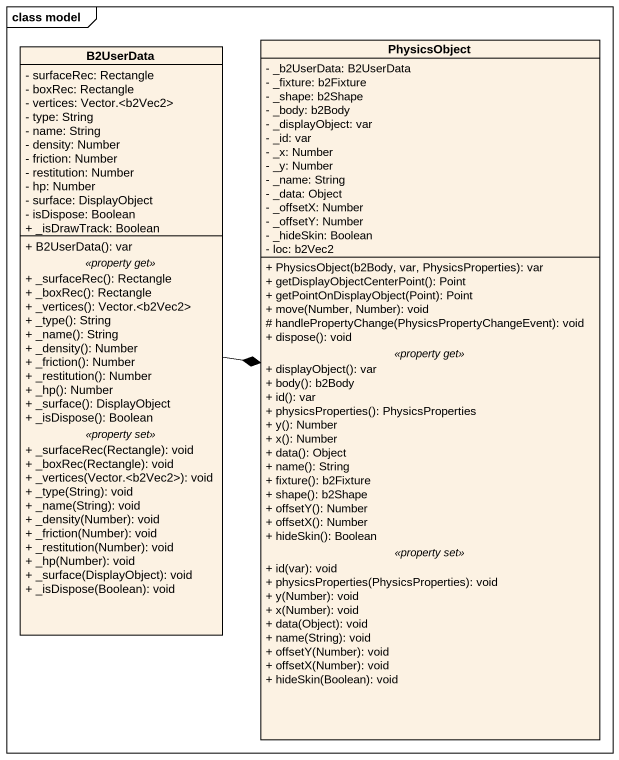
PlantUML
@startuml
mainframe class model
hide circle
hide empty members
skinparam classAttributeIconSize 0
class B2UserData {
  - surfaceRec: Rectangle
  - boxRec: Rectangle
  - vertices: Vector.<b2Vec2>
  - type: String
  - name: String
  - density: Number
  - friction: Number
  - restitution: Number
  - hp: Number
  - surface: DisplayObject
  - isDispose: Boolean
  + _isDrawTrack: Boolean
  --
  + B2UserData(): var
  .. <<property get>> ..
  + _surfaceRec(): Rectangle
  + _boxRec(): Rectangle
  + _vertices(): Vector.<b2Vec2>
  + _type(): String
  + _name(): String
  + _density(): Number
  + _friction(): Number
  + _restitution(): Number
  + _hp(): Number
  + _surface(): DisplayObject
  + _isDispose(): Boolean
  .. <<property set>> ..
  + _surfaceRec(Rectangle): void
  + _boxRec(Rectangle): void
  + _vertices(Vector.<b2Vec2>): void
  + _type(String): void
  + _name(String): void
  + _density(Number): void
  + _friction(Number): void
  + _restitution(Number): void
  + _hp(Number): void
  + _surface(DisplayObject): void
  + _isDispose(Boolean): void
}
class PhysicsObject {
  - _b2UserData: B2UserData
  - _fixture: b2Fixture
  - _shape: b2Shape
  - _body: b2Body
  - _displayObject: var
  - _id: var
  - _x: Number
  - _y: Number
  - _name: String
  - _data: Object
  - _offsetX: Number
  - _offsetY: Number
  - _hideSkin: Boolean
  - loc: b2Vec2
  --
  + PhysicsObject(b2Body, var, PhysicsProperties): var
  + getDisplayObjectCenterPoint(): Point
  + getPointOnDisplayObject(Point): Point
  + move(Number, Number): void
  # handlePropertyChange(PhysicsPropertyChangeEvent): void
  + dispose(): void
  .. <<property get>> ..
  + displayObject(): var
  + body(): b2Body
  + id(): var
  + physicsProperties(): PhysicsProperties
  + y(): Number
  + x(): Number
  + data(): Object
  + name(): String
  + fixture(): b2Fixture
  + shape(): b2Shape
  + offsetY(): Number
  + offsetX(): Number
  + hideSkin(): Boolean
  .. <<property set>> ..
  + id(var): void
  + physicsProperties(PhysicsProperties): void
  + y(Number): void
  + x(Number): void
  + data(Object): void
  + name(String): void
  + offsetY(Number): void
  + offsetX(Number): void
  + hideSkin(Boolean): void
}
B2UserData -right-* PhysicsObject
@enduml
